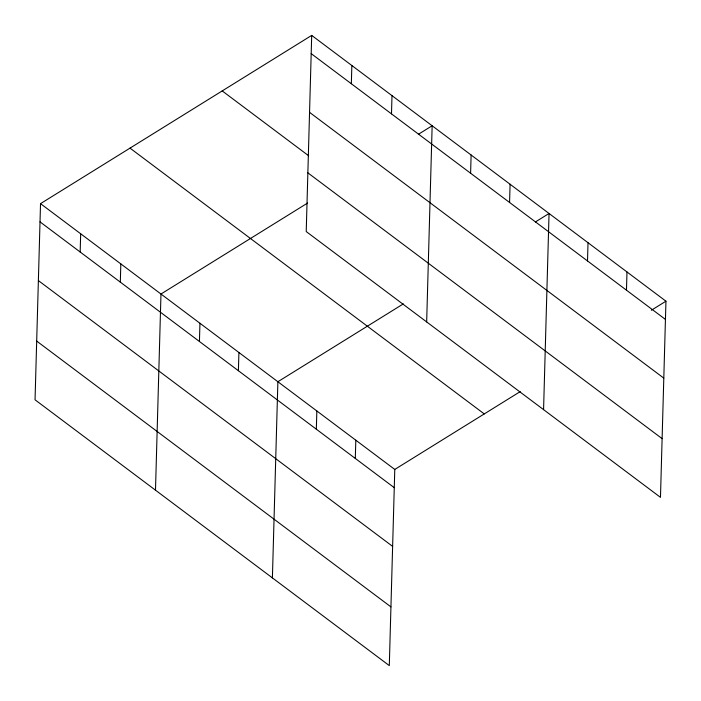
<?xml version="1.0" encoding="UTF-8"?>
<svg xmlns="http://www.w3.org/2000/svg" width="701" height="701" viewBox="0 0 701 701"><rect width="100%" height="100%" fill="white"/><g stroke="black" fill="none" stroke-linecap="round" stroke-linejoin="round"><path stroke-width="1.05" d="M40.527 203.649L35.05 399.807L389.3 665.608L394.777 469.442L40.527 203.649L311.7 35.392L665.95 301.193L660.473 497.351L306.223 231.558L311.7 35.392M80.168 252.001L80.676 233.766M120.318 282.126L120.826 263.891M155.491 490.183L160.976 294.017L307.625 203.027M199.434 341.483L199.943 323.257M238.401 370.724L238.91 352.489M272.4 577.896L277.876 381.73L403.32 303.892M316.335 429.205L316.843 410.97M351.341 83.752L351.849 65.517M355.302 458.436L355.81 440.202M391.491 113.877L391.999 95.643M426.664 321.925L432.149 125.768L418.453 134.259M470.608 173.235L471.116 155M509.574 202.475L510.083 184.24M543.573 409.638L549.049 213.481L535.354 221.98M587.508 260.947L588.016 242.712M626.475 290.188L626.983 271.953M394.777 469.442L520.221 391.614M651.343 310.254L665.95 301.193M311.191 53.627L665.442 319.419M309.553 112.344L663.803 378.137M222.217 90.92L308.624 155.745M307.862 172.84L662.112 438.633M130.018 148.121L484.268 413.923M40.018 221.875L394.269 487.677M38.38 280.593L392.63 546.394M36.689 341.089L390.939 606.891"/></g></svg>
